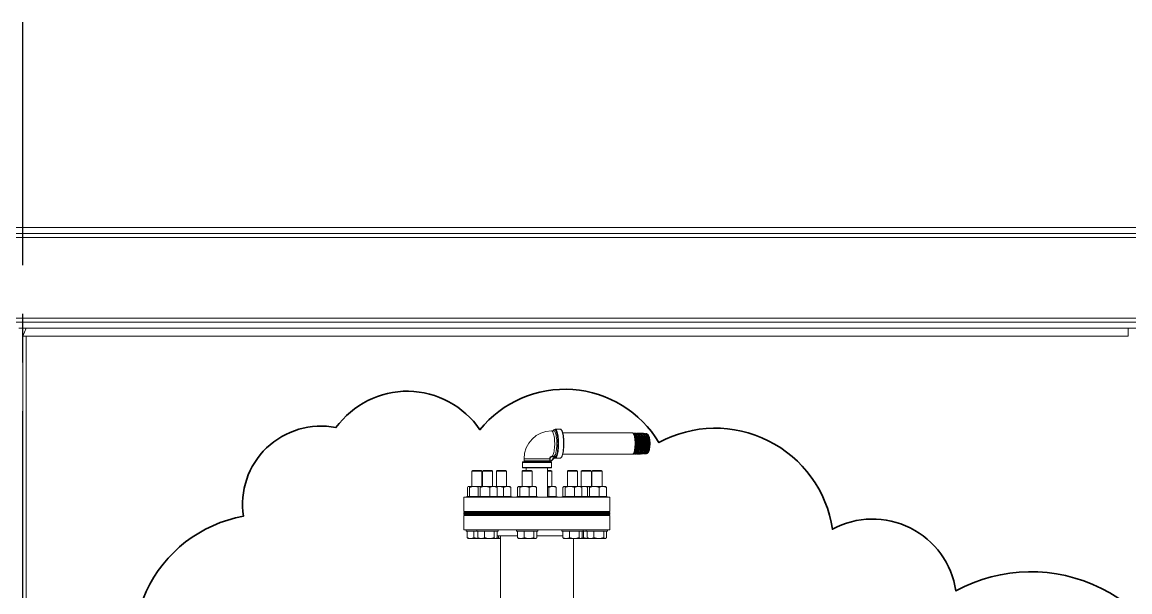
# Model space of a CAD drawing. Header units: inches. Extents: x 0 to 4731, y 0 to 1632.
# Drawn here: x 344.1 to 412.4, y 636.3 to 671.4 of the extents above; entities that cross this region are included whole.
import ezdxf

# ---------------------------------------------------------------- set-up
doc = ezdxf.new("R2010")
doc.units = ezdxf.units.IN
doc.header["$LTSCALE"] = 48
doc.header["$MEASUREMENT"] = 0
doc.linetypes.add('CENTER', pattern=[2, 1.25, -0.25, 0.25, -0.25])
for name, color, linetype, lineweight in [('Equipment-AM_0', 7, 'Continuous', 50), ('Equipment-AM_6', 140, 'Continuous', 35), ('Equipment-AM_7', 142, 'CENTER', 25)]:
    doc.layers.add(name, color=color, linetype=linetype, lineweight=lineweight)

msp = doc.modelspace()

# ---------------------------------------------------------------- linework, layer by layer
at = {"layer": 'Equipment-AM_0', "lineweight": 18}
for p, q in [((414.751203, 658.730171), (277.604193, 658.730171)), ((414.751203, 658.365171), (277.604193, 658.365171)), ((414.751203, 658.115171), (277.604193, 658.115171)), ((414.751203, 653.145171), (277.604193, 653.145171)), ((414.751203, 652.895171), (277.604193, 652.895171)), ((344.334306, 652.530171), (343.874079, 652.530171)), ((344.135443, 652.030171), (344.334306, 652.530171)), ((344.334306, 652.530171), (410.15924, 652.530171)), ((414.751203, 652.530171), (410.15924, 652.530171)), ((412.285555, 652.030171), (412.285555, 652.530171)), ((344.135443, 652.030171), (344.135443, 509.030171)), ((344.135443, 652.030171), (344.206196, 652.030171)), ((344.33422, 652.030171), (344.206196, 652.030171)), ((344.33422, 509.030171), (344.33422, 652.030171)), ((344.33422, 652.030171), (412.29604, 652.030171)), ((376.865189, 646.190671), (376.733405, 646.190671)), ((377.257789, 646.295671), (376.952433, 646.295671)), ((381.722281, 646.057671), (377.425077, 646.057671)), ((381.729856, 646.057448), (381.723554, 646.05765)), ((381.814142, 646.054741), (381.804973, 646.055035)), ((381.889216, 646.051253), (381.89304, 646.052047)), ((381.898448, 646.052033), (381.889234, 646.052329)), ((381.935611, 646.033811), (381.960349, 646.048167)), ((381.982726, 646.049326), (381.973561, 646.04962)), ((382.021012, 646.031461), (382.02789, 646.038082)), ((382.066968, 646.04662), (382.057783, 646.046915)), ((382.142072, 646.041902), (382.154271, 646.042184)), ((382.151295, 646.043911), (382.142138, 646.044206)), ((382.235606, 646.041203), (382.226394, 646.041499)), ((382.273639, 646.022377), (382.289383, 646.034481)), ((382.31988, 646.038497), (382.310702, 646.038791)), ((382.404133, 646.03579), (382.394993, 646.036084)), ((382.47924, 646.032333), (382.482959, 646.033104)), ((382.488451, 646.033082), (382.479257, 646.033377)), ((382.525171, 646.014469), (382.550725, 646.029259)), ((382.572756, 646.030374), (382.563581, 646.030669)), ((382.652101, 645.953376), (382.650985, 645.955593)), ((382.712191, 645.917339), (382.667891, 645.967846)), ((382.352721, 644.870826), (382.356694, 644.862937)), ((382.437619, 644.87265), (382.440849, 644.866234)), ((382.639044, 644.799608), (382.675367, 644.841019)), ((382.684991, 644.851992), (382.712191, 644.883002)), ((382.691425, 644.86668), (382.698451, 644.880637)), ((382.729938, 645.141862), (382.712491, 645.003778)), ((382.712491, 645.003778), (382.71262, 645.004463)), ((374.937296, 644.245171), (374.937296, 643.930171)), ((376.728296, 644.245171), (374.937296, 644.245171)), ((374.967296, 644.275171), (376.698296, 644.275171)), ((375.042296, 644.471116), (375.042296, 644.335171)), ((375.042296, 644.471116), (376.623296, 644.471116)), ((375.042296, 644.335171), (376.623296, 644.335171)), ((376.623296, 644.335171), (376.623296, 644.471116)), ((376.623296, 644.471116), (376.642661, 644.471116)), ((376.623296, 644.335171), (376.642661, 644.335171)), ((376.642661, 644.471116), (376.642661, 644.335171)), ((376.663656, 644.306432), (376.917542, 644.568336)), ((376.663656, 644.306432), (376.669678, 644.30768)), ((376.703644, 644.31218), (376.905954, 644.52088)), ((376.728296, 643.930171), (376.728296, 644.245171)), ((376.889683, 644.589995), (376.757899, 644.589995)), ((376.764101, 644.619617), (376.895884, 644.619617)), ((376.91628, 644.56207), (376.917542, 644.568336)), ((376.952433, 644.504671), (377.257789, 644.504671)), ((376.952441, 644.57684), (376.955109, 644.559561)), ((377.425077, 644.742671), (381.722281, 644.742671)), ((381.785844, 644.752914), (381.762543, 644.744635)), ((381.762577, 644.743945), (381.771804, 644.744241)), ((381.834067, 644.748711), (381.809232, 644.767197)), ((381.846924, 644.746654), (381.856081, 644.746948)), ((381.931151, 644.749359), (381.940311, 644.749653)), ((382.001028, 644.814431), (381.999007, 644.809713)), ((382.01549, 644.752068), (382.024648, 644.752362)), ((382.080029, 644.760106), (382.062133, 644.777514)), ((382.099769, 644.754775), (382.108962, 644.75507)), ((382.18405, 644.757482), (382.19323, 644.757777)), ((382.276946, 644.761628), (382.268299, 644.762337)), ((382.268354, 644.76019), (382.277467, 644.760483)), ((382.326235, 644.772941), (382.315111, 644.786374)), ((382.352611, 644.762896), (382.361806, 644.763191)), ((382.436938, 644.765605), (382.446112, 644.765899)), ((382.521173, 644.76831), (382.530388, 644.768606)), ((371.873532, 643.745171), (371.819432, 643.691071)), ((371.819432, 643.691071), (371.819432, 642.753671)), ((372.200459, 643.691071), (371.819432, 643.691071)), ((372.188596, 643.745171), (371.873532, 643.745171)), ((372.390332, 643.745171), (372.188596, 643.745171)), ((372.444432, 643.691071), (372.200459, 643.691071)), ((372.444432, 643.691071), (372.390332, 643.745171)), ((372.444432, 642.753671), (372.444432, 643.691071)), ((372.529641, 643.745171), (372.475541, 643.691071)), ((372.475541, 643.691071), (372.475541, 642.753671)), ((372.856568, 643.691071), (372.475541, 643.691071)), ((372.844704, 643.745171), (372.529641, 643.745171)), ((373.046441, 643.745171), (372.844704, 643.745171)), ((373.100541, 643.691071), (372.856568, 643.691071)), ((373.100541, 643.691071), (373.046441, 643.745171)), ((373.100541, 642.753671), (373.100541, 643.691071)), ((373.385339, 643.745171), (373.331239, 643.691071)), ((373.331239, 643.691071), (373.331239, 642.753671)), ((373.712266, 643.691071), (373.331239, 643.691071)), ((373.700403, 643.745171), (373.385339, 643.745171)), ((373.902139, 643.745171), (373.700403, 643.745171)), ((373.956239, 643.691071), (373.712266, 643.691071)), ((373.956239, 643.691071), (373.902139, 643.745171)), ((373.956239, 642.753671), (373.956239, 643.691071)), ((374.969326, 643.745171), (374.915226, 643.691071)), ((374.915226, 643.691071), (374.915226, 642.753671)), ((375.296252, 643.691071), (374.915226, 643.691071)), ((374.937296, 643.930171), (374.964714, 643.930171)), ((374.964714, 643.930171), (376.728296, 643.930171)), ((374.993795, 643.900171), (374.967296, 643.900171)), ((375.284389, 643.745171), (374.969326, 643.745171)), ((376.698296, 643.900171), (374.993795, 643.900171)), ((375.175296, 643.900171), (375.175296, 643.745171)), ((375.486126, 643.745171), (375.284389, 643.745171)), ((375.540226, 643.691071), (375.296252, 643.691071)), ((375.540226, 643.691071), (375.486126, 643.745171)), ((375.540226, 642.753671), (375.540226, 643.691071)), ((376.490296, 642.090171), (376.490296, 643.900171)), ((376.506392, 643.691071), (376.490296, 643.691071)), ((376.696266, 643.745171), (376.494529, 643.745171)), ((376.750366, 643.691071), (376.506392, 643.691071)), ((376.750366, 643.691071), (376.696266, 643.745171)), ((376.750366, 642.753671), (376.750366, 643.691071)), ((377.763452, 643.745171), (377.709352, 643.691071)), ((377.709352, 643.691071), (377.709352, 642.753671)), ((378.090379, 643.691071), (377.709352, 643.691071)), ((378.078516, 643.745171), (377.763452, 643.745171)), ((378.280252, 643.745171), (378.078516, 643.745171)), ((378.334352, 643.691071), (378.090379, 643.691071)), ((378.334352, 643.691071), (378.280252, 643.745171)), ((378.334352, 642.753671), (378.334352, 643.691071)), ((378.619151, 643.745171), (378.565051, 643.691071)), ((378.565051, 643.691071), (378.565051, 642.753671)), ((378.946077, 643.691071), (378.565051, 643.691071)), ((378.934214, 643.745171), (378.619151, 643.745171)), ((379.135951, 643.745171), (378.934214, 643.745171)), ((379.190051, 643.691071), (378.946077, 643.691071)), ((379.190051, 643.691071), (379.135951, 643.745171)), ((379.190051, 642.753671), (379.190051, 643.691071)), ((379.275259, 643.745171), (379.221159, 643.691071)), ((379.221159, 643.691071), (379.221159, 642.753671)), ((379.602186, 643.691071), (379.221159, 643.691071)), ((379.590323, 643.745171), (379.275259, 643.745171)), ((379.792059, 643.745171), (379.590323, 643.745171)), ((379.846159, 643.691071), (379.602186, 643.691071)), ((379.846159, 643.691071), (379.792059, 643.745171)), ((379.846159, 642.753671), (379.846159, 643.691071)), ((371.332796, 642.090171), (371.332796, 641.215171)), ((371.332796, 642.090171), (380.332796, 642.090171)), ((371.475932, 642.122671), (371.475932, 642.090171)), ((371.475932, 642.122671), (372.132041, 642.122671)), ((371.54663, 642.138671), (371.54663, 642.694301)), ((371.54663, 642.138671), (371.613857, 642.138671)), ((371.600932, 642.753671), (371.587686, 642.744097)), ((371.600932, 642.753671), (371.613857, 642.753671)), ((371.600932, 642.138671), (371.600932, 642.122671)), ((371.613857, 642.753671), (371.973735, 642.753671)), ((371.613857, 642.138671), (371.681083, 642.138671)), ((371.681083, 642.138671), (371.681083, 642.694301)), ((371.681083, 642.138671), (371.973735, 642.138671)), ((371.973735, 642.753671), (372.257041, 642.753671)), ((371.973735, 642.138671), (372.202738, 642.138671)), ((372.132041, 642.122671), (372.132041, 642.090171)), ((372.132041, 642.122671), (372.931892, 642.122671)), ((372.202738, 642.138671), (372.202738, 642.694301)), ((372.202738, 642.138671), (372.269965, 642.138671)), ((372.257041, 642.753671), (372.243795, 642.744097)), ((372.257041, 642.753671), (372.269965, 642.753671)), ((372.257041, 642.138671), (372.257041, 642.122671)), ((372.269965, 642.753671), (372.629843, 642.753671)), ((372.269965, 642.138671), (372.337192, 642.138671)), ((372.337192, 642.138671), (372.337192, 642.694301)), ((372.337192, 642.138671), (372.629843, 642.138671)), ((372.629843, 642.753671), (373.147919, 642.753671)), ((372.629843, 642.138671), (372.922495, 642.138671)), ((372.922495, 642.138671), (372.922495, 642.694301)), ((372.922495, 642.138671), (373.147919, 642.138671)), ((372.931892, 642.122671), (373.444041, 642.122671)), ((373.147919, 642.753671), (373.319041, 642.753671)), ((373.147919, 642.138671), (373.373344, 642.138671)), ((373.332288, 642.744097), (373.319041, 642.753671)), ((373.319041, 642.753671), (373.485542, 642.753671)), ((373.319041, 642.122671), (373.319041, 642.138671)), ((373.373344, 642.138671), (373.373344, 642.694301)), ((373.373344, 642.138671), (373.485542, 642.138671)), ((373.444041, 642.090171), (373.444041, 642.122671)), ((373.444041, 642.122671), (373.78759, 642.122671)), ((373.485542, 642.753671), (374.003618, 642.753671)), ((373.485542, 642.138671), (373.778193, 642.138671)), ((373.778193, 642.138671), (373.778193, 642.694301)), ((373.778193, 642.138671), (374.003618, 642.138671)), ((373.78759, 642.122671), (374.299739, 642.122671)), ((374.003618, 642.753671), (374.174739, 642.753671)), ((374.003618, 642.138671), (374.229042, 642.138671)), ((374.187986, 642.744097), (374.174739, 642.753671)), ((374.174739, 642.122671), (374.174739, 642.138671)), ((374.229042, 642.138671), (374.229042, 642.694301)), ((374.299739, 642.090171), (374.299739, 642.122671)), ((374.571726, 642.122671), (374.571726, 642.090171)), ((374.571726, 642.122671), (375.371577, 642.122671)), ((374.642423, 642.138671), (374.642423, 642.694301)), ((374.642423, 642.138671), (374.70965, 642.138671)), ((374.696726, 642.753671), (374.683479, 642.744097)), ((374.696726, 642.753671), (374.70965, 642.753671)), ((374.696726, 642.138671), (374.696726, 642.122671)), ((374.70965, 642.753671), (375.069528, 642.753671)), ((374.70965, 642.138671), (374.776877, 642.138671)), ((374.776877, 642.138671), (374.776877, 642.694301)), ((374.776877, 642.138671), (375.069528, 642.138671)), ((375.069528, 642.753671), (375.587604, 642.753671)), ((375.069528, 642.138671), (375.36218, 642.138671)), ((375.36218, 642.138671), (375.36218, 642.694301)), ((375.36218, 642.138671), (375.587604, 642.138671)), ((375.371577, 642.122671), (375.883726, 642.122671)), ((375.587604, 642.753671), (375.758726, 642.753671)), ((375.587604, 642.138671), (375.813029, 642.138671)), ((375.771972, 642.744097), (375.758726, 642.753671)), ((375.758726, 642.122671), (375.758726, 642.138671)), ((375.813029, 642.138671), (375.813029, 642.694301)), ((375.883726, 642.090171), (375.883726, 642.122671)), ((376.490296, 642.753671), (376.797744, 642.753671)), ((376.572319, 642.694301), (376.490296, 642.71902)), ((376.490296, 642.138671), (376.572319, 642.138671)), ((376.490296, 642.122671), (377.093866, 642.122671)), ((376.572319, 642.138671), (376.572319, 642.694301)), ((376.572319, 642.138671), (376.797744, 642.138671)), ((376.797744, 642.753671), (376.968866, 642.753671)), ((376.797744, 642.138671), (377.023169, 642.138671)), ((376.982112, 642.744097), (376.968866, 642.753671)), ((376.968866, 642.122671), (376.968866, 642.138671)), ((377.023169, 642.138671), (377.023169, 642.694301)), ((377.093866, 642.090171), (377.093866, 642.122671)), ((377.365852, 642.122671), (377.365852, 642.090171)), ((377.365852, 642.122671), (378.165703, 642.122671)), ((377.43655, 642.138671), (377.43655, 642.694301)), ((377.43655, 642.138671), (377.503777, 642.138671)), ((377.490852, 642.753671), (377.477606, 642.744097)), ((377.490852, 642.753671), (377.503777, 642.753671)), ((377.490852, 642.138671), (377.490852, 642.122671)), ((377.503777, 642.753671), (377.863655, 642.753671)), ((377.503777, 642.138671), (377.571003, 642.138671)), ((377.571003, 642.138671), (377.571003, 642.694301)), ((377.571003, 642.138671), (377.863655, 642.138671)), ((377.863655, 642.753671), (378.381731, 642.753671)), ((377.863655, 642.138671), (378.156306, 642.138671)), ((378.156306, 642.138671), (378.156306, 642.694301)), ((378.156306, 642.138671), (378.381731, 642.138671)), ((378.165703, 642.122671), (378.677852, 642.122671)), ((378.381731, 642.753671), (378.552852, 642.753671)), ((378.381731, 642.138671), (378.607155, 642.138671)), ((378.566099, 642.744097), (378.552852, 642.753671)), ((378.552852, 642.753671), (378.719353, 642.753671)), ((378.552852, 642.122671), (378.552852, 642.138671)), ((378.607155, 642.138671), (378.607155, 642.694301)), ((378.607155, 642.138671), (378.719353, 642.138671)), ((378.677852, 642.090171), (378.677852, 642.122671)), ((378.677852, 642.122671), (378.877659, 642.122671)), ((378.719353, 642.753671), (379.002659, 642.753671)), ((378.719353, 642.138671), (378.948357, 642.138671)), ((378.877659, 642.122671), (378.877659, 642.090171)), ((378.877659, 642.122671), (379.67751, 642.122671)), ((378.948357, 642.138671), (378.948357, 642.694301)), ((378.948357, 642.138671), (379.015583, 642.138671)), ((379.002659, 642.753671), (378.989413, 642.744097)), ((379.002659, 642.753671), (379.015583, 642.753671)), ((379.002659, 642.138671), (379.002659, 642.122671)), ((379.015583, 642.753671), (379.375462, 642.753671)), ((379.015583, 642.138671), (379.08281, 642.138671)), ((379.08281, 642.138671), (379.08281, 642.694301)), ((379.08281, 642.138671), (379.375462, 642.138671)), ((379.375462, 642.753671), (379.893538, 642.753671)), ((379.375462, 642.138671), (379.668113, 642.138671)), ((379.668113, 642.138671), (379.668113, 642.694301)), ((379.668113, 642.138671), (379.893538, 642.138671)), ((379.67751, 642.122671), (380.189659, 642.122671)), ((379.893538, 642.753671), (380.064659, 642.753671)), ((379.893538, 642.138671), (380.118962, 642.138671)), ((380.077906, 642.744097), (380.064659, 642.753671)), ((380.064659, 642.122671), (380.064659, 642.138671)), ((380.118962, 642.138671), (380.118962, 642.694301)), ((380.189659, 642.090171), (380.189659, 642.122671)), ((380.332796, 641.215171), (380.332796, 642.090171)), ((371.332796, 641.215171), (380.332796, 641.215171)), ((371.332796, 641.152671), (371.332796, 641.090171)), ((378.459664, 641.152671), (371.332796, 641.152671)), ((371.332796, 641.090171), (371.332796, 641.027671)), ((380.332796, 641.090171), (371.332796, 641.090171)), ((378.459664, 641.090171), (371.332796, 641.090171)), ((380.332796, 641.027671), (371.332796, 641.027671)), ((371.332796, 640.965171), (371.332796, 640.090171)), ((380.332796, 640.965171), (371.332796, 640.965171)), ((371.819432, 641.215171), (371.819432, 641.152671)), ((371.819432, 641.027671), (371.819432, 640.965171)), ((372.444432, 641.152671), (372.444432, 641.215171)), ((372.444432, 640.965171), (372.444432, 641.027671)), ((372.475541, 641.215171), (372.475541, 641.152671)), ((372.475541, 641.027671), (372.475541, 640.965171)), ((373.100541, 641.152671), (373.100541, 641.215171)), ((373.100541, 640.965171), (373.100541, 641.027671)), ((374.915226, 641.215171), (374.915226, 641.152671)), ((374.915226, 641.027671), (374.915226, 640.965171)), ((375.540226, 641.152671), (375.540226, 641.215171)), ((375.540226, 640.965171), (375.540226, 641.027671)), ((377.709352, 641.215171), (377.709352, 641.152671)), ((377.709352, 641.027671), (377.709352, 640.965171)), ((378.334352, 641.152671), (378.334352, 641.215171)), ((378.334352, 640.965171), (378.334352, 641.027671)), ((380.332796, 641.152671), (378.459664, 641.152671)), ((380.332796, 641.090171), (378.459664, 641.090171)), ((378.926546, 641.152671), (378.926546, 641.215171)), ((378.926546, 640.965171), (378.926546, 641.027671)), ((379.190051, 641.152671), (379.190051, 641.215171)), ((379.190051, 640.965171), (379.190051, 641.027671)), ((379.221159, 641.215171), (379.221159, 641.152671)), ((379.221159, 641.027671), (379.221159, 640.965171)), ((379.846159, 641.152671), (379.846159, 641.215171)), ((379.846159, 640.965171), (379.846159, 641.027671)), ((380.332796, 641.090171), (380.332796, 641.152671)), ((380.332796, 641.027671), (380.332796, 641.090171)), ((380.332796, 640.090171), (380.332796, 640.965171)), ((380.332796, 640.090171), (371.332796, 640.090171)), ((371.475932, 640.090171), (371.475932, 639.995171)), ((372.132041, 640.090171), (372.132041, 639.995171)), ((373.444041, 639.995171), (373.444041, 640.090171)), ((374.571726, 640.090171), (374.571726, 639.995171)), ((375.883726, 639.995171), (375.883726, 640.090171)), ((377.365852, 640.090171), (377.365852, 639.995171)), ((378.677852, 639.995171), (378.677852, 640.090171)), ((378.877659, 640.090171), (378.877659, 639.995171)), ((380.189659, 639.995171), (380.189659, 640.090171)), ((372.132041, 639.995171), (371.475932, 639.995171)), ((371.53371, 639.995171), (371.53371, 639.598598)), ((371.53371, 639.598598), (371.57568, 639.566324)), ((371.575432, 639.565893), (371.600932, 639.551171)), ((371.600932, 639.551171), (371.741486, 639.551171)), ((372.248373, 639.551171), (371.741486, 639.551171)), ((371.949261, 639.995171), (371.949261, 639.598598)), ((372.931892, 639.995171), (372.132041, 639.995171)), ((372.189819, 639.995171), (372.189819, 639.598598)), ((372.189819, 639.598598), (372.231789, 639.566324)), ((372.231541, 639.565893), (372.257041, 639.551171)), ((372.256125, 639.5517), (372.248373, 639.551171)), ((372.248373, 639.551171), (372.257041, 639.551171)), ((372.257041, 639.551171), (372.397594, 639.551171)), ((372.904481, 639.551171), (372.397594, 639.551171)), ((372.60537, 639.995171), (372.60537, 639.598598)), ((372.904481, 639.551171), (373.294928, 639.551171)), ((373.444041, 639.995171), (372.931892, 639.995171)), ((373.203593, 639.995171), (373.203593, 639.598598)), ((373.294928, 639.551171), (373.319041, 639.551171)), ((373.319041, 639.551171), (373.344542, 639.565893)), ((373.582796, 639.551171), (373.319041, 639.551171)), ((373.386264, 639.995171), (373.386264, 639.598598)), ((374.629503, 639.715171), (373.386264, 639.715171)), ((373.461068, 639.715171), (373.461068, 639.598598)), ((373.582796, 639.715171), (373.582796, 635.280171)), ((375.371577, 639.995171), (374.571726, 639.995171)), ((374.629503, 639.995171), (374.629503, 639.598598)), ((374.629503, 639.598598), (374.671474, 639.566324)), ((374.671226, 639.565893), (374.696726, 639.551171)), ((374.696726, 639.551171), (374.837279, 639.551171)), ((375.344166, 639.551171), (374.837279, 639.551171)), ((375.045055, 639.995171), (375.045055, 639.598598)), ((375.344166, 639.551171), (375.734613, 639.551171)), ((375.883726, 639.995171), (375.371577, 639.995171)), ((375.643277, 639.995171), (375.643277, 639.598598)), ((375.734613, 639.551171), (375.758726, 639.551171)), ((375.758726, 639.551171), (375.784226, 639.565893)), ((375.825949, 639.995171), (375.825949, 639.598598)), ((377.42363, 639.715171), (375.825949, 639.715171)), ((378.165703, 639.995171), (377.365852, 639.995171)), ((377.42363, 639.995171), (377.42363, 639.598598)), ((377.42363, 639.598598), (377.4656, 639.566324)), ((377.465352, 639.565893), (377.490852, 639.551171)), ((377.490852, 639.551171), (377.631406, 639.551171)), ((378.138293, 639.551171), (377.631406, 639.551171)), ((377.839181, 639.995171), (377.839181, 639.598598)), ((378.082796, 635.280171), (378.082796, 639.551171)), ((378.138293, 639.551171), (378.52874, 639.551171)), ((378.677852, 639.995171), (378.165703, 639.995171)), ((378.437404, 639.995171), (378.437404, 639.598598)), ((378.52874, 639.551171), (378.552852, 639.551171)), ((378.552852, 639.551171), (378.578353, 639.565893)), ((378.993991, 639.551171), (378.552852, 639.551171)), ((378.620075, 639.995171), (378.620075, 639.598598)), ((378.877659, 639.995171), (378.677852, 639.995171)), ((378.69488, 639.995171), (378.69488, 639.598598)), ((379.67751, 639.995171), (378.877659, 639.995171)), ((378.935437, 639.995171), (378.935437, 639.598598)), ((378.935437, 639.598598), (378.977407, 639.566324)), ((378.977159, 639.565893), (379.002659, 639.551171)), ((379.001743, 639.5517), (378.993991, 639.551171)), ((378.993991, 639.551171), (379.002659, 639.551171)), ((379.002659, 639.551171), (379.143213, 639.551171)), ((379.6501, 639.551171), (379.143213, 639.551171)), ((379.350988, 639.995171), (379.350988, 639.598598)), ((379.6501, 639.551171), (380.040546, 639.551171)), ((380.189659, 639.995171), (379.67751, 639.995171)), ((379.949211, 639.995171), (379.949211, 639.598598)), ((380.040546, 639.551171), (380.064659, 639.551171)), ((380.064659, 639.551171), (380.09016, 639.565893)), ((380.131882, 639.995171), (380.131882, 639.598598))]:
    msp.add_line(p, q, dxfattribs=at)
at = {"layer": 'Equipment-AM_0', "lineweight": 18, "flags": 128}
for points in [[(376.733373, 646.190671), (376.746262, 646.188935), (376.771751, 646.175093), (376.796567, 646.147652), (376.820274, 646.107094), (376.842457, 646.054131), (376.862726, 645.989691), (376.880725, 645.914906), (376.89614, 645.831088), (376.908698, 645.739708), (376.918181, 645.64237), (376.924421, 645.540781), (376.927309, 645.436725), (376.926794, 645.332028), (376.922885, 645.228526), (376.915651, 645.128036), (376.905219, 645.032322), (376.891772, 644.943063), (376.875546, 644.861826), (376.856826, 644.790036), (376.835939, 644.728953), (376.813254, 644.679649), (376.789167, 644.642989), (376.764101, 644.619617)], [(376.996523, 646.212757), (376.989913, 646.222128), (376.963725, 646.24991), (376.936882, 646.263915), (376.909821, 646.263915), (376.882978, 646.24991), (376.85679, 646.222128), (376.836813, 646.190671)], [(376.8463, 646.190671), (376.86968, 646.222106), (376.896288, 646.243499), (376.923351, 646.250671), (376.950415, 646.243499), (376.977023, 646.222106), (377.002725, 646.186851), (377.027089, 646.138329), (377.049703, 646.077359), (377.070186, 646.004968), (377.088193, 645.922378), (377.103421, 645.830982), (377.115611, 645.73232), (377.124559, 645.628057), (377.130114, 645.51995), (377.132182, 645.409824), (377.130729, 645.299535), (377.125778, 645.190943), (377.117413, 645.085879), (377.105776, 644.986116), (377.091062, 644.893335), (377.073519, 644.809102), (377.053445, 644.734837), (377.031176, 644.671792), (377.007089, 644.621031), (376.98159, 644.583409), (376.955109, 644.559561), (376.955109, 644.559561)], [(376.86623, 646.190496), (376.866776, 646.190825), (376.865106, 646.190847)], [(376.895884, 644.619617), (376.92095, 644.642989), (376.945037, 644.679649), (376.967723, 644.728953), (376.988609, 644.790036), (377.00733, 644.861826), (377.023556, 644.943063), (377.037003, 645.032322), (377.047435, 645.128036), (377.054668, 645.228526), (377.058577, 645.332028), (377.059092, 645.436725), (377.056204, 645.540781), (377.049964, 645.64237), (377.040482, 645.739708), (377.027923, 645.831088), (377.012509, 645.914906), (376.994509, 645.989691), (376.97424, 646.054131), (376.952057, 646.107094), (376.92835, 646.147652), (376.903534, 646.175093), (376.878046, 646.188935), (376.866171, 646.190661)], [(376.952433, 646.295671), (376.979993, 646.288609), (377.007118, 646.267537), (377.033381, 646.232786), (377.058368, 646.184903), (377.081684, 646.124645), (377.102961, 646.052962), (377.121864, 645.970984), (377.138096, 645.880004), (377.151399, 645.781456), (377.161565, 645.676895), (377.168432, 645.567971), (377.171893, 645.4564), (377.171893, 645.343942), (377.168432, 645.232371), (377.161565, 645.123446), (377.151399, 645.018885), (377.138096, 644.920338), (377.121864, 644.829357), (377.102961, 644.747379), (377.081684, 644.675696), (377.058368, 644.615438), (377.033381, 644.567556), (377.007118, 644.532804), (376.979993, 644.511732), (376.952433, 644.504671), (376.952119, 644.504672)], [(377.014218, 644.617766), (377.030697, 644.653185), (377.053135, 644.714793), (377.07347, 644.787512), (377.09137, 644.870166), (377.106546, 644.961413), (377.118752, 645.059774), (377.12779, 645.163654), (377.133513, 645.271369), (377.135828, 645.381172), (377.134698, 645.491283), (377.130142, 645.599917), (377.122232, 645.705313), (377.111099, 645.80576), (377.09692, 645.899632), (377.079928, 645.985405), (377.060397, 646.06169), (377.038644, 646.127249), (377.015022, 646.181019), (376.996523, 646.212757)], [(377.409235, 646.114111), (377.404399, 646.129126), (377.380975, 646.185032), (377.354916, 646.230889), (377.325215, 646.266213), (377.296554, 646.286326), (377.266987, 646.295155), (377.251724, 646.29382)], [(377.257789, 644.504671), (377.285349, 644.511732), (377.312474, 644.532804), (377.338737, 644.567556), (377.363723, 644.615438), (377.387039, 644.675696), (377.408317, 644.747379), (377.42722, 644.829357), (377.443451, 644.920338), (377.456755, 645.018885), (377.46692, 645.123446), (377.473788, 645.232371), (377.477249, 645.343942), (377.477249, 645.4564), (377.473788, 645.567971), (377.46692, 645.676895), (377.456755, 645.781456), (377.443451, 645.880004), (377.42722, 645.970984), (377.408317, 646.052962), (377.387039, 646.124645), (377.363723, 646.184903), (377.338737, 646.232786), (377.312474, 646.267537), (377.285349, 646.288609), (377.257789, 646.295671)], [(377.410373, 646.104534), (377.424636, 646.059202), (377.4442, 645.982047), (377.461179, 645.895338), (377.475297, 645.800498), (377.48632, 645.699084), (377.494069, 645.592763), (377.498416, 645.483279), (377.499288, 645.37243), (377.496673, 645.262037), (377.490613, 645.153912), (377.481208, 645.049831), (377.468611, 644.951502), (377.453031, 644.86054), (377.434722, 644.778439), (377.413985, 644.706547), (377.391161, 644.646044), (377.384094, 644.630543)], [(381.722281, 644.742671), (381.740915, 644.747065), (381.764258, 644.765282), (381.786691, 644.797259), (381.807728, 644.842302), (381.826914, 644.899434), (381.843832, 644.967419), (381.858116, 645.044781), (381.869456, 645.129845), (381.877607, 645.220768), (381.882391, 645.315578), (381.883706, 645.412222), (381.881522, 645.508605), (381.875888, 645.602637), (381.866924, 645.692282), (381.854826, 645.775597), (381.839855, 645.850775), (381.822337, 645.916188), (381.80265, 645.970419), (381.781221, 646.012291), (381.758515, 646.040898)], [(381.771731, 644.746504), (381.783996, 644.746903), (381.808817, 644.76653), (381.831756, 644.803349), (381.853459, 644.858415), (381.871991, 644.927121), (381.887869, 645.011432), (381.899649, 645.104292), (381.907653, 645.208353), (381.911097, 645.314905), (381.910062, 645.426992), (381.904525, 645.535227), (381.894307, 645.642702), (381.880157, 645.740417), (381.861646, 645.831159), (381.840222, 645.90733), (381.815244, 645.9711), (381.792008, 646.012449), (381.766973, 646.041215), (381.741713, 646.05554), (381.729801, 646.055631)], [(381.749694, 646.047217), (381.761661, 646.043926), (381.798857, 646.001434), (381.832893, 645.929204), (381.862243, 645.830853), (381.885593, 645.711205), (381.901944, 645.576213), (381.910643, 645.432556), (381.911395, 645.287335), (381.904325, 645.147744), (381.889933, 645.020665), (381.869071, 644.912419), (381.842931, 644.828318), (381.830895, 644.805914)], [(381.766267, 646.040014), (381.79594, 646.054457), (381.825813, 646.049633), (381.855075, 646.02569), (381.882931, 645.983335)], [(381.837558, 645.927063), (381.824783, 645.952443), (381.811986, 645.977866)], [(381.813883, 645.974098), (381.835516, 645.949565), (381.866873, 645.88356), (381.893946, 645.793689), (381.915538, 645.684361), (381.930734, 645.561017), (381.938938, 645.42976), (381.939881, 645.297078), (381.933678, 645.169542), (381.920786, 645.053442), (381.901982, 644.954551), (381.878357, 644.877722), (381.851226, 644.826748), (381.838659, 644.817021)], [(381.856004, 644.748757), (381.874699, 644.75285), (381.89849, 644.776305), (381.921583, 644.8184), (381.942004, 644.875615), (381.960251, 644.949584), (381.974748, 645.03412), (381.985828, 645.131638), (381.992512, 645.233975), (381.994914, 645.344054), (381.992776, 645.45266), (381.985967, 645.562893), (381.974992, 645.665523), (381.959477, 645.763479), (381.940648, 645.848558), (381.917913, 645.923185), (381.893098, 645.981111), (381.865446, 646.023984), (381.837189, 646.048212), (381.814069, 646.053091)], [(381.837099, 645.924054), (381.856336, 645.88356), (381.88341, 645.793689), (381.905002, 645.684361), (381.920197, 645.561017), (381.928401, 645.42976), (381.929345, 645.297078), (381.923141, 645.169542), (381.910249, 645.053442), (381.891445, 644.954551), (381.867821, 644.877722), (381.856567, 644.856579)], [(381.851669, 646.035797), (381.863295, 646.045868), (381.875725, 646.04845)], [(381.859264, 645.801666), (381.876527, 645.706768), (381.889584, 645.602864)], [(381.882931, 645.983335), (381.908631, 645.923822), (381.931486, 645.848904)], [(381.889584, 645.602864), (381.898121, 645.493017), (381.901954, 645.38046)], [(381.89304, 646.052047), (381.922636, 646.039032), (381.951282, 646.007211), (381.978201, 645.957525), (382.002669, 645.891441)], [(381.895663, 645.971653), (381.910662, 645.942831), (381.940897, 645.849494), (381.96539, 645.733957), (381.98307, 645.601929), (381.993227, 645.459974), (381.995501, 645.315095), (381.989924, 645.174474), (381.976936, 645.045048), (381.957318, 644.933232), (381.932193, 644.844559), (381.915245, 644.809085)], [(381.923149, 645.921415), (381.909619, 645.948324), (381.895996, 645.9754)], [(381.898126, 645.971166), (381.913237, 645.9566), (381.945124, 645.895818), (381.972997, 645.810561), (381.995625, 645.705031), (382.01203, 645.584442), (382.021564, 645.45479), (382.023898, 645.322471), (382.019062, 645.194045), (382.007458, 645.075846), (381.989799, 644.973733), (381.967111, 644.892758), (381.940671, 644.836882), (381.922571, 644.819266)], [(381.940311, 644.749693), (381.940414, 644.749657), (381.964612, 644.759484), (381.988696, 644.788041), (382.010612, 644.832942), (382.030891, 644.895471), (382.047802, 644.970397), (382.061729, 645.059861), (382.071475, 645.156378), (382.077216, 645.262701), (382.078444, 645.369933), (382.075088, 645.481133), (382.067407, 645.586993), (382.055068, 645.690533), (382.039088, 645.783083), (382.018895, 645.867283), (381.996164, 645.936081), (381.970129, 645.991438), (381.942958, 646.028715), (381.913755, 646.048973), (381.898373, 646.049794)], [(381.922705, 645.918468), (381.934587, 645.895818), (381.96246, 645.810561), (381.985088, 645.705031), (382.001493, 645.584442), (382.011027, 645.45479), (382.013361, 645.322471), (382.008525, 645.194045), (381.996921, 645.075846), (381.979262, 644.973733), (381.956574, 644.892758), (381.942331, 644.862658)], [(381.931486, 645.848904), (381.950891, 645.760792), (381.966344, 645.662083)], [(381.966344, 645.662083), (381.977459, 645.555685), (381.983976, 645.444733)], [(381.97348, 646.047259), (381.990015, 646.046117), (382.019189, 646.025049), (382.04708, 645.985589), (382.072936, 645.928903)], [(381.979859, 645.969981), (381.988319, 645.955363), (382.019382, 645.867162), (382.044965, 645.755908), (382.063942, 645.62707), (382.07553, 645.487055), (382.079312, 645.342782), (382.075236, 645.201393), (382.063666, 645.069879), (382.045324, 644.954728), (382.021258, 644.861671), (382.001028, 644.814431)], [(382.005728, 645.921856), (381.992957, 645.947224), (381.980164, 645.972637)], [(381.981442, 645.9701), (381.990915, 645.962542), (382.023277, 645.907065), (382.051896, 645.826531), (382.075512, 645.724952), (382.093096, 645.607323), (382.103934, 645.479492), (382.107645, 645.347778), (382.104182, 645.218701), (382.093878, 645.098642), (382.077392, 644.993525), (382.055681, 644.90858), (382.029979, 644.847961), (382.006908, 644.82235)], [(382.081206, 644.806819), (382.100059, 644.849911), (382.119031, 644.914109), (382.135547, 644.994158), (382.148108, 645.083356), (382.15706, 645.184254), (382.161539, 645.288404), (382.161657, 645.398783), (382.157292, 645.506148), (382.1483, 645.613565), (382.135327, 645.712039), (382.117979, 645.804379), (382.097603, 645.882854), (382.073592, 645.949698), (382.047856, 645.999315), (382.019631, 646.033115), (381.991181, 646.048265), (381.982681, 646.047381)], [(382.002669, 645.891441), (382.024035, 645.810908), (382.041737, 645.718301)], [(382.005469, 645.91953), (382.01274, 645.907065), (382.041359, 645.826531), (382.064976, 645.724952), (382.082559, 645.607323), (382.093397, 645.479492), (382.097108, 645.347778), (382.093645, 645.218701), (382.083341, 645.098642), (382.066855, 644.993525), (382.045144, 644.90858), (382.02463, 644.860197)], [(382.02789, 646.038082), (382.057362, 646.046927), (382.086802, 646.036728)], [(382.041737, 645.718301), (382.055324, 645.616349), (382.064464, 645.508055)], [(382.061467, 645.973075), (382.064295, 645.971729), (382.101342, 645.917284), (382.13401, 645.830501), (382.160471, 645.716852), (382.179288, 645.583449), (382.189488, 645.438624), (382.190646, 645.291452), (382.182914, 645.151133), (382.166984, 645.026427), (382.144061, 644.925152), (382.115795, 644.853625), (382.09022, 644.823429)], [(382.064464, 645.508055), (382.068956, 645.39661), (382.068739, 645.285295)], [(382.065041, 645.968015), (382.065875, 645.96678), (382.10135, 645.871698), (382.130024, 645.747175), (382.150323, 645.601002), (382.16118, 645.442308), (382.16213, 645.281036), (382.153337, 645.127269), (382.13556, 644.990607), (382.110119, 644.879618), (382.083551, 644.81307)], [(382.090502, 645.917897), (382.077802, 645.943123), (382.065084, 645.968388)], [(382.108887, 644.757427), (382.121117, 644.757762), (382.144806, 644.776404), (382.167998, 644.813543), (382.188715, 644.866074), (382.207457, 644.935501), (382.222613, 645.016014), (382.23453, 645.109914), (382.242164, 645.209342), (382.24565, 645.317137), (382.244645, 645.424276), (382.239044, 645.533817), (382.229259, 645.636589), (382.21494, 645.735524), (382.197222, 645.822337), (382.175536, 645.899504), (382.151629, 645.960562), (382.12476, 646.007249), (382.097105, 646.035655), (382.067822, 646.046584), (382.066964, 646.04636)], [(382.072936, 645.928903), (382.096062, 645.856663), (382.115848, 645.770999)], [(382.086802, 646.036728), (382.115411, 646.00779), (382.142416, 645.96097)], [(382.090544, 645.917668), (382.090806, 645.917284), (382.123473, 645.830501), (382.149935, 645.716852), (382.168751, 645.583449), (382.178951, 645.438624), (382.18011, 645.291452), (382.172377, 645.151133), (382.156448, 645.026427), (382.133524, 644.925152), (382.109124, 644.863408)], [(382.095811, 646.02194), (382.124829, 646.041505), (382.128296, 646.041585)], [(382.115848, 645.770999), (382.131778, 645.674438), (382.143453, 645.569823)], [(382.142416, 645.96097), (382.167089, 645.897649), (382.188772, 645.819697)], [(382.143453, 645.569823), (382.150597, 645.460238), (382.15307, 645.348909)], [(382.14531, 645.971542), (382.146194, 645.97117), (382.183277, 645.918968), (382.216119, 645.834334), (382.242874, 645.722568), (382.262087, 645.590695), (382.272773, 645.446957), (382.274468, 645.300341), (382.267282, 645.160029), (382.251884, 645.034781), (382.229447, 644.932416), (382.201583, 644.859359), (382.173226, 644.823872)], [(382.148367, 645.966944), (382.183311, 645.87609), (382.212317, 645.753581), (382.233058, 645.609026), (382.244451, 645.45146), (382.245988, 645.290733), (382.237788, 645.136913), (382.220586, 644.9996), (382.195667, 644.887372), (382.167393, 644.814007)], [(382.17396, 645.916551), (382.161197, 645.941903), (382.148412, 645.967302)], [(382.154271, 646.042184), (382.18334, 646.02396), (382.211246, 645.987376)], [(382.193159, 644.759457), (382.211014, 644.763278), (382.235043, 644.786885), (382.257102, 644.827006), (382.277732, 644.884788), (382.295167, 644.955398), (382.30981, 645.040853), (382.320402, 645.134003), (382.327145, 645.237508), (382.329445, 645.342704), (382.327265, 645.452595), (382.32076, 645.55798), (382.309637, 645.661867), (382.294806, 645.755558), (382.275732, 645.841724), (382.253993, 645.913149), (382.228855, 645.971869), (382.202406, 646.012964), (382.173775, 646.037604), (382.155202, 646.0416)], [(382.173767, 645.916321), (382.205582, 645.834334), (382.232337, 645.722568), (382.251551, 645.590695), (382.262237, 645.446957), (382.263931, 645.300341), (382.256745, 645.160029), (382.241347, 645.034781), (382.218911, 644.932416), (382.192976, 644.864418)], [(382.188135, 646.025246), (382.192587, 646.029962), (382.221748, 646.041415)], [(382.188772, 645.819697), (382.206895, 645.729412), (382.220994, 645.629453)], [(382.211246, 645.987376), (382.237237, 645.933512), (382.260616, 645.863958)], [(382.220994, 645.629453), (382.230722, 645.522767), (382.235862, 645.412496)], [(382.226336, 646.040252), (382.251015, 646.033993), (382.279569, 646.007912)], [(382.232328, 645.963357), (382.26526, 645.880314), (382.294596, 645.759854), (382.315772, 645.616935), (382.327686, 645.46052), (382.329807, 645.300379), (382.322206, 645.146533), (382.305576, 645.008609), (382.281177, 644.895206), (382.251949, 644.816654)], [(382.257979, 645.914074), (382.245248, 645.939361), (382.232498, 645.96469)], [(382.233398, 645.963358), (382.265213, 645.920501), (382.298218, 645.83801), (382.325264, 645.728159), (382.344868, 645.59783), (382.356026, 645.4552), (382.358255, 645.309177), (382.351618, 645.168899), (382.336749, 645.043143), (382.314797, 644.939749), (382.287343, 644.865176), (382.256313, 644.824109), (382.256115, 644.824079)], [(382.277459, 644.760635), (382.301508, 644.770289), (382.32449, 644.797464), (382.346644, 644.842777), (382.366, 644.902438), (382.383098, 644.978154), (382.396391, 645.063588), (382.406245, 645.161182), (382.41172, 645.262766), (382.412958, 645.371243), (382.409742, 645.47753), (382.401962, 645.584661), (382.39016, 645.683667), (382.373979, 645.777372), (382.354666, 645.857929), (382.331646, 645.927634), (382.306743, 645.98065), (382.27922, 646.018485), (382.251281, 646.037968), (382.235527, 646.038877)], [(382.257681, 645.912993), (382.287681, 645.83801), (382.314727, 645.728159), (382.334331, 645.59783), (382.34549, 645.4552), (382.347718, 645.309177), (382.341081, 645.168899), (382.326212, 645.043143), (382.30426, 644.939749), (382.277446, 644.866914)], [(382.260616, 645.863958), (382.280762, 645.780765), (382.297152, 645.686386)], [(382.279569, 646.007912), (382.30664, 645.963945), (382.331497, 645.903389)], [(382.289383, 646.034481), (382.318585, 646.037843), (382.34753, 646.02243)], [(382.297152, 645.686386), (382.309371, 645.583603), (382.317129, 645.475443)], [(382.316308, 645.959928), (382.3472, 645.884376), (382.376853, 645.765978), (382.398465, 645.624732), (382.410894, 645.469489), (382.413586, 645.309971), (382.406584, 645.156139), (382.390531, 645.017627), (382.366651, 644.903092), (382.336653, 644.819663), (382.335816, 644.818504)], [(382.342116, 645.911389), (382.32936, 645.936726), (382.316582, 645.962111)], [(382.317819, 645.959652), (382.347156, 645.921902), (382.38031, 645.841534), (382.407636, 645.733606), (382.42763, 645.604856), (382.439254, 645.463353), (382.442003, 645.317958), (382.435917, 645.177749), (382.421582, 645.051509), (382.400113, 644.947126), (382.37307, 644.871096), (382.34235, 644.828174), (382.340775, 644.827827)], [(382.36177, 644.764898), (382.367673, 644.763926), (382.391206, 644.777828), (382.41444, 644.810049), (382.435396, 644.857897), (382.454577, 644.92274), (382.47034, 644.999155), (382.483045, 645.089322), (382.491584, 645.185699), (382.496117, 645.291034), (382.496215, 645.396513), (382.491801, 645.505145), (382.483192, 645.607837), (382.470067, 645.707516), (382.453467, 645.795838), (382.432847, 645.87532), (382.409872, 645.939306), (382.383821, 645.989619), (382.356807, 646.022042), (382.328002, 646.037498), (382.319837, 646.036686)], [(382.331497, 645.903389), (382.353478, 645.828032), (382.372004, 645.740095)], [(382.341721, 645.909534), (382.369773, 645.841534), (382.397099, 645.733606), (382.417093, 645.604856), (382.428718, 645.463353), (382.431467, 645.317958), (382.425381, 645.177749), (382.411045, 645.051509), (382.389577, 644.947126), (382.362533, 644.871096), (382.361479, 644.869622)], [(382.34753, 646.02243), (382.375433, 645.9887), (382.40154, 645.937651)], [(382.357321, 646.0215), (382.386202, 646.035523), (382.415277, 646.030837)], [(382.372004, 645.740095), (382.386598, 645.642171), (382.396899, 645.537145)], [(382.396899, 645.537145), (382.402673, 645.42811), (382.403819, 645.318278)], [(382.399769, 645.957918), (382.429136, 645.888296), (382.459092, 645.771952), (382.48113, 645.632403), (382.494074, 645.478369), (382.497331, 645.319501), (382.490919, 645.165733), (382.475448, 645.026667), (382.452092, 644.91102), (382.422533, 644.826005), (382.419643, 644.821794)], [(382.425637, 645.909929), (382.412883, 645.935263), (382.400109, 645.96064)], [(382.40154, 645.937651), (382.42515, 645.870789), (382.445639, 645.790088)], [(382.402633, 645.955625), (382.429102, 645.923168), (382.4624, 645.844924), (382.489992, 645.738911), (382.510367, 645.611761), (382.522458, 645.471417), (382.525722, 645.326674), (382.520177, 645.186582), (382.506379, 645.059888), (382.485399, 644.954535), (382.458767, 644.877092), (382.428363, 644.832368), (382.425409, 644.831521)], [(382.446043, 644.768086), (382.45754, 644.768339), (382.481459, 644.787065), (382.503607, 644.822433), (382.52453, 644.875458), (382.542434, 644.941703), (382.557741, 645.023062), (382.569131, 645.112728), (382.576833, 645.21326), (382.58017, 645.316245), (382.579137, 645.424622), (382.57379, 645.52932), (382.563873, 645.633324), (382.550191, 645.727929), (382.532245, 645.81583), (382.511516, 645.889668), (382.487301, 645.951546), (382.46161, 645.996281), (382.433594, 646.025146), (382.405584, 646.03572), (382.404127, 646.035346)], [(382.415277, 646.030837), (382.443759, 646.007584), (382.470875, 645.966454)], [(382.425194, 645.907592), (382.451863, 645.844924), (382.479455, 645.738911), (382.499831, 645.611761), (382.511921, 645.471417), (382.515185, 645.326674), (382.50964, 645.186582), (382.495842, 645.059888), (382.474862, 644.954535), (382.44823, 644.877092), (382.445272, 644.87274)], [(382.441876, 646.016612), (382.45403, 646.027109), (382.465747, 646.029537)], [(382.445639, 645.790088), (382.46247, 645.697925), (382.475217, 645.597018)], [(382.470875, 645.966454), (382.495898, 645.908661), (382.518157, 645.835911)], [(382.475217, 645.597018), (382.483573, 645.490338), (382.487362, 645.381029)], [(382.482959, 646.033104), (382.511763, 646.020465), (382.539642, 645.989566)], [(382.484077, 645.954047), (382.511067, 645.892075), (382.541319, 645.77779), (382.563767, 645.639946), (382.577222, 645.487154), (382.581046, 645.328969), (382.575218, 645.175298), (382.560322, 645.035735), (382.537499, 644.919001), (382.508384, 644.832417), (382.504148, 644.825937)], [(382.509989, 645.906781), (382.497253, 645.932079), (382.484497, 645.95742)], [(382.487142, 645.952166), (382.511051, 645.924273), (382.544487, 645.84818), (382.572338, 645.744088), (382.59308, 645.618542), (382.605632, 645.479388), (382.609413, 645.335327), (382.604403, 645.195381), (382.591136, 645.068289), (382.57065, 644.961989), (382.544436, 644.883149), (382.51435, 644.836669), (382.510009, 644.835136)], [(382.530312, 644.770417), (382.548011, 644.774112), (382.570934, 644.796544), (382.593228, 644.837004), (382.612914, 644.892108), (382.630539, 644.963433), (382.644513, 645.045009), (382.655221, 645.13917), (382.661652, 645.238032), (382.663976, 645.34442), (382.661883, 645.449428), (382.655298, 645.556052), (382.644661, 645.655366), (382.629648, 645.750202), (382.611409, 645.832621), (382.589401, 645.90497), (382.565359, 645.961191), (382.538576, 646.002883), (382.511189, 646.026555), (382.488383, 646.03156)], [(382.509488, 645.903852), (382.53395, 645.84818), (382.561801, 645.744088), (382.582544, 645.618542), (382.595095, 645.479388), (382.598876, 645.335327), (382.593866, 645.195381), (382.580599, 645.068289), (382.560114, 644.961989), (382.533899, 644.883149), (382.529793, 644.876806)], [(382.518157, 645.835911), (382.537067, 645.75035), (382.552138, 645.654498)], [(382.539642, 645.989566), (382.565846, 645.941323), (382.589669, 645.877158)], [(382.552138, 645.654498), (382.562997, 645.551181), (382.569393, 645.443442)], [(382.563502, 646.028377), (382.579592, 646.027267), (382.607982, 646.006812)], [(382.567454, 645.952451), (382.59299, 645.895687), (382.623534, 645.783497), (382.646385, 645.647368), (382.660335, 645.49584), (382.664725, 645.338376), (382.659484, 645.184831), (382.645159, 645.044812), (382.622865, 644.927051), (382.594203, 644.83891), (382.587371, 644.827949)], [(382.593468, 645.905393), (382.580699, 645.930758), (382.567907, 645.956167)], [(382.571469, 645.949091), (382.593005, 645.925227), (382.626568, 645.851281), (382.654674, 645.749139), (382.675776, 645.625208), (382.688775, 645.487262), (382.69307, 645.343917), (382.688598, 645.204145), (382.675858, 645.076691), (382.655864, 644.969501), (382.630075, 644.889278), (382.600314, 644.841055), (382.594566, 644.838649)], [(382.746973, 645.403014), (382.746394, 645.424853), (382.742193, 645.511915), (382.724863, 645.679514), (382.709383, 645.769123), (382.689844, 645.850698), (382.667822, 645.917406), (382.642621, 645.971149), (382.616285, 646.007425), (382.588003, 646.027266), (382.572682, 646.02822)], [(382.589669, 645.877158), (382.61048, 645.798966), (382.627735, 645.70905)], [(382.592944, 645.902146), (382.616031, 645.851281), (382.644137, 645.749139), (382.665239, 645.625208), (382.678238, 645.487262), (382.682533, 645.343917), (382.678062, 645.204145), (382.665321, 645.076691), (382.645328, 644.969501), (382.619538, 644.889278), (382.613027, 644.878727)], [(382.607982, 646.006812), (382.635127, 645.968502), (382.660294, 645.913468)], [(382.627735, 645.70905), (382.640993, 645.610062), (382.649933, 645.504917)], [(382.746351, 645.00093), (382.764664, 645.103864), (382.773994, 645.188494), (382.77986, 645.281899), (382.781729, 645.376286), (382.779633, 645.474307), (382.773664, 645.568328), (382.763632, 645.660494), (382.750253, 645.743597), (382.733164, 645.819504), (382.713637, 645.882248), (382.69117, 645.933206), (382.667463, 645.968331), (382.641919, 645.988353), (382.628918, 645.990024)], [(382.649933, 645.504917), (382.654362, 645.396714), (382.654217, 645.288637)], [(382.651643, 645.949192), (382.674906, 645.899135), (382.705732, 645.789053), (382.728413, 645.658953), (382.742823, 645.513661), (382.748317, 645.361742)], [(382.677677, 645.902572), (382.66492, 645.927912), (382.652141, 645.953296)], [(382.655642, 645.946342), (382.674966, 645.926051), (382.708643, 645.854227), (382.736995, 645.754046), (382.758455, 645.63176), (382.771893, 645.495039), (382.776691, 645.352444), (382.773391, 645.223785), (382.763035, 645.104517), (382.746351, 645.00093)], [(382.660294, 645.913468), (382.682813, 645.843335), (382.702087, 645.760171)], [(382.677129, 645.898966), (382.698107, 645.854227), (382.726459, 645.754046), (382.747918, 645.63176), (382.761357, 645.495039), (382.766154, 645.352444), (382.762222, 645.212879), (382.750012, 645.085087), (382.730508, 644.97705), (382.705278, 644.895819), (382.698208, 644.883748)], [(382.702087, 645.760171), (382.717619, 645.666428), (382.72902, 645.564869)], [(382.712191, 645.917339), (382.731342, 645.888838), (382.749883, 645.846773), (382.766526, 645.793142), (382.780841, 645.729333), (382.792457, 645.656999), (382.801073, 645.578013), (382.806467, 645.494421), (382.808498, 645.408389), (382.807115, 645.322143), (382.802351, 645.237918), (382.794332, 645.157895), (382.783265, 645.084148), (382.769436, 645.018585), (382.753204, 644.962905), (382.734989, 644.91855), (382.715262, 644.886668), (382.712191, 644.883002)], [(382.72902, 645.564869), (382.736023, 645.458484), (382.73849, 645.350407)], [(381.833236, 644.82723), (381.810324, 644.780952), (381.785844, 644.752914)], [(381.831305, 644.802413), (381.844083, 644.827798), (381.856883, 644.853224)], [(381.87145, 644.968579), (381.853836, 644.890392), (381.833236, 644.82723)], [(381.895475, 645.160461), (381.88549, 645.059493), (381.87145, 644.968579)], [(381.92925, 644.863585), (381.907671, 644.807692), (381.8841, 644.769255)], [(381.901954, 645.38046), (381.90104, 645.26851), (381.895475, 645.160461)], [(381.915584, 644.805375), (381.929196, 644.832437), (381.942744, 644.859398)], [(381.963697, 645.020706), (381.948134, 644.935293), (381.92925, 644.863585)], [(381.982868, 645.222273), (381.975413, 645.117314), (381.963697, 645.020706)], [(382.024275, 644.90481), (382.004248, 644.839917), (381.981828, 644.791535)], [(381.983976, 645.444733), (381.985774, 645.332494), (381.982868, 645.222273)], [(381.999312, 644.807259), (382.012097, 644.832658), (382.024903, 644.858098)], [(382.05461, 645.076063), (382.041252, 644.984304), (382.024275, 644.90481)], [(382.07889, 644.819491), (382.05577, 644.778819), (382.03132, 644.756449)], [(382.068739, 645.285295), (382.063886, 645.177387), (382.05461, 645.076063)], [(382.118204, 644.950465), (382.09993, 644.877272), (382.07889, 644.819491)], [(382.083844, 644.810763), (382.096612, 644.836126), (382.1094, 644.86153)], [(382.144123, 645.134088), (382.133104, 645.036918), (382.118204, 644.950465)], [(382.175155, 644.852807), (382.153236, 644.80239), (382.129561, 644.769585)], [(382.15307, 645.348909), (382.150867, 645.239115), (382.144123, 645.134088)], [(382.167569, 644.812634), (382.180348, 644.83802), (382.193149, 644.863447)], [(382.210939, 645.000076), (382.194603, 644.919354), (382.175155, 644.852807)], [(382.232184, 645.194198), (382.223613, 645.092598), (382.210939, 645.000076)], [(382.270501, 644.891117), (382.250007, 644.831521), (382.22735, 644.788681)], [(382.235862, 645.412496), (382.236331, 645.301888), (382.232184, 645.194198)], [(382.252038, 644.815979), (382.264774, 644.841281), (382.277535, 644.866628)], [(382.302395, 645.053129), (382.28816, 644.965718), (382.270501, 644.891117)], [(382.318757, 645.255798), (382.312718, 645.15078), (382.302395, 645.053129)], [(382.317129, 645.475443), (382.320265, 645.365091), (382.318757, 645.255798)], [(382.364817, 644.934011), (382.345956, 644.865885), (382.324548, 644.813506)], [(382.335863, 644.818069), (382.348636, 644.843444), (382.36143, 644.868858)], [(382.392502, 645.109084), (382.38051, 645.01588), (382.364817, 644.934011)], [(382.421023, 644.843771), (382.398841, 644.798813), (382.375132, 644.771604)], [(382.403819, 645.318278), (382.400372, 645.210882), (382.392502, 645.109084)], [(382.4198, 644.82038), (382.432548, 644.845702), (382.44532, 644.871071)], [(382.458002, 644.981036), (382.440963, 644.905107), (382.421023, 644.843771)], [(382.481201, 645.167378), (382.471571, 645.069325), (382.458002, 644.981036)], [(382.51665, 644.87914), (382.495763, 644.824868), (382.472942, 644.787547)], [(382.487362, 645.381029), (382.48654, 645.272309), (382.481201, 645.167378)], [(382.504373, 644.823941), (382.517128, 644.849278), (382.529903, 644.874655)], [(382.549966, 645.031704), (382.53492, 644.948767), (382.51665, 644.87914)], [(382.568449, 645.227427), (382.561276, 645.12551), (382.549966, 645.031704)], [(382.569393, 645.443442), (382.571205, 645.334455), (382.568449, 645.227427)], [(382.569641, 644.795277), (382.591759, 644.780423), (382.616224, 644.78182), (382.639732, 644.800404), (382.662761, 644.836663), (382.682049, 644.88364), (382.69972, 644.94446), (382.712491, 645.003778)], [(382.611314, 644.919228), (382.591936, 644.856226), (382.570236, 644.809254)], [(382.587705, 644.82502), (382.600459, 644.850357), (382.613238, 644.87574)], [(382.640632, 645.085494), (382.62773, 644.996407), (382.611314, 644.919228)], [(382.654217, 645.288637), (382.649572, 645.183869), (382.640632, 645.085494)], [(382.748317, 645.361742), (382.748272, 645.233508), (382.743768, 645.139838), (382.735363, 645.052052), (382.723938, 644.978112), (382.709308, 644.915481), (382.693217, 644.870546), (382.675315, 644.841063)], [(382.729938, 645.141862), (382.728897, 645.130312), (382.71262, 645.004463)], [(382.73849, 645.350407), (382.736418, 645.24382), (382.729938, 645.141862)], [(382.746973, 645.403014), (382.747764, 645.381255), (382.748317, 645.361742)], [(376.693897, 644.275171), (376.690902, 644.275915), (376.688056, 644.27811), (376.685499, 644.281648), (376.68336, 644.286352), (376.681742, 644.29199), (376.680728, 644.298282), (376.680367, 644.304915), (376.680677, 644.311562)], [(376.913397, 644.51802), (376.911222, 644.518789), (376.906712, 644.521571)], [(376.908007, 644.523168), (376.909074, 644.522344), (376.913397, 644.51802)], [(376.946921, 644.51802), (376.941982, 644.517111), (376.913397, 644.51802)], [(376.954528, 644.544034), (376.954336, 644.542501), (376.953718, 644.533688), (376.953057, 644.525872), (376.951023, 644.520538), (376.946921, 644.51802)], [(381.8841, 644.769255), (381.859303, 644.749398), (381.846848, 644.749059)], [(381.932772, 644.749452), (381.907717, 644.756982), (381.894011, 644.77189)], [(381.981828, 644.791535), (381.957743, 644.761082), (381.932772, 644.749452)], [(382.03132, 644.756449), (382.006328, 644.753037), (381.981598, 644.768678)], [(382.024612, 644.754), (382.03045, 644.753072), (382.055114, 644.767752), (382.078102, 644.799725)], [(382.129561, 644.769585), (382.104902, 644.755351), (382.080029, 644.760106)], [(382.178529, 644.757766), (382.153939, 644.770593), (382.146958, 644.779849)], [(382.22735, 644.788681), (382.203265, 644.763854), (382.183979, 644.759107)], [(382.254565, 644.763463), (382.252289, 644.76365), (382.228117, 644.784411)], [(382.324548, 644.813506), (382.301294, 644.77841), (382.276946, 644.761628)], [(382.375132, 644.771604), (382.350681, 644.762891), (382.326235, 644.772941)], [(382.424494, 644.767604), (382.400429, 644.78556), (382.39872, 644.788248)], [(382.472942, 644.787547), (382.448927, 644.768271), (382.436863, 644.767942)], [(382.522742, 644.7684), (382.498484, 644.775714), (382.474928, 644.80141)], [(382.570236, 644.809254), (382.546919, 644.77969), (382.522742, 644.7684)], [(372.21413, 642.710049), (372.124564, 642.737041), (371.973735, 642.753671)], [(372.922495, 642.694301), (372.780673, 642.737041), (372.629843, 642.753671)], [(373.373344, 642.694301), (373.264101, 642.737041), (373.147919, 642.753671)], [(373.373344, 642.694301), (373.356261, 642.719598), (373.33205, 642.744157)], [(373.485542, 642.753671), (373.454688, 642.75296), (373.339352, 642.736751)], [(373.778193, 642.694301), (373.636371, 642.737041), (373.485542, 642.753671)], [(374.229042, 642.694301), (374.119799, 642.737041), (374.003618, 642.753671)], [(374.229042, 642.694301), (374.211959, 642.719598), (374.187748, 642.744157)], [(375.36218, 642.694301), (375.220357, 642.737041), (375.069528, 642.753671)], [(375.813029, 642.694301), (375.703785, 642.737041), (375.587604, 642.753671)], [(375.813029, 642.694301), (375.795946, 642.719598), (375.771735, 642.744157)], [(377.023169, 642.694301), (376.913925, 642.737041), (376.797744, 642.753671)], [(377.023169, 642.694301), (377.006086, 642.719598), (376.981875, 642.744157)], [(378.156306, 642.694301), (378.014484, 642.737041), (377.863655, 642.753671)], [(378.607155, 642.694301), (378.497912, 642.737041), (378.381731, 642.753671)], [(378.607155, 642.694301), (378.590072, 642.719598), (378.565861, 642.744157)], [(378.719353, 642.753671), (378.688499, 642.75296), (378.573163, 642.736751)], [(378.959749, 642.710049), (378.870182, 642.737041), (378.719353, 642.753671)], [(379.668113, 642.694301), (379.526291, 642.737041), (379.375462, 642.753671)], [(380.118962, 642.694301), (380.009719, 642.737041), (379.893538, 642.753671)], [(380.118962, 642.694301), (380.101879, 642.719598), (380.077668, 642.744157)], [(371.949261, 639.598598), (371.847466, 639.564188), (371.741486, 639.551171)], [(372.60537, 639.598598), (372.503575, 639.564188), (372.397594, 639.551171)], [(373.386264, 639.598598), (373.341516, 639.564188), (373.294928, 639.551171)], [(373.461068, 639.598598), (373.359273, 639.564188), (373.34572, 639.562523)], [(373.582796, 639.569037), (373.575664, 639.570034), (373.461068, 639.598598)], [(375.045055, 639.598598), (374.94326, 639.564188), (374.837279, 639.551171)], [(375.825949, 639.598598), (375.781201, 639.564188), (375.734613, 639.551171)], [(377.839181, 639.598598), (377.737386, 639.564188), (377.631406, 639.551171)], [(378.620075, 639.598598), (378.575327, 639.564188), (378.52874, 639.551171)], [(378.69488, 639.598598), (378.593084, 639.564188), (378.58637, 639.563363)], [(379.350988, 639.598598), (379.249193, 639.564188), (379.143213, 639.551171)], [(380.131882, 639.598598), (380.087134, 639.564188), (380.040546, 639.551171)]]:
    msp.add_lwpolyline(points, dxfattribs=at)
at = {"layer": 'Equipment-AM_0', "lineweight": 18}
for centre, radius, start, end in [((376.748442, 644.484538), 1.706199, 90.50494548, 180.4507321), ((376.979534, 646.144385), 0.153694, 100.15612417, 162.47296148), ((381.719903, 646.005009), 0.052715, 42.90674362, 87.41529221), ((381.384709, 645.742646), 0.478211, 7.0894457, 38.5856709), ((382.434397, 645.04461), 0.314997, 322.465885, 352.02914608), ((380.643031, 645.383609), 2.104031, 349.61860822, 0.52843399), ((374.967296, 644.245171), 0.03, 90, 180), ((374.982296, 644.335171), 0.06, 270, 0), ((376.769857, 644.475348), 0.146622, 131.43979045, 181.6537645), ((376.683296, 644.335171), 0.06, 180, 270), ((376.759748, 644.472908), 0.117101, 90.9045332, 180.87683666), ((376.67261, 644.335012), 0.02995, 179.69581502, 252.60522281), ((376.717404, 644.286868), 0.057198, 159.99871417, 187.29948438), ((376.706633, 644.300216), 0.037701, 168.58171078, 221.20154839), ((376.76443, 644.478159), 0.141458, 90.1331758, 130.54439171), ((376.692751, 644.291115), 0.023745, 62.90192426, 120.56225808), ((376.721082, 644.291957), 0.026147, 130.66664249, 219.27859238), ((376.698296, 644.245171), 0.03, 0, 90), ((376.80513, 644.595567), 0.047558, 149.62208529, 186.72881019), ((376.936913, 644.595567), 0.047558, 149.62208529, 186.72881019), ((376.889245, 644.560686), 0.029312, 15.12918344, 89.14486417), ((376.89505, 644.559737), 0.059886, 16.59412673, 89.2014897), ((376.924808, 644.500775), 0.028004, 96.40709569, 136.63784444), ((376.943872, 644.564059), 0.058667, 228.65372102, 277.86765573), ((377.0478, 644.504614), 0.143104, 161.32977541, 173.35704103), ((376.921285, 644.467189), 0.083726, 66.60653764, 96.21080595), ((376.923163, 644.366882), 0.19531, 80.58617529, 92.01958392), ((376.987847, 644.355671), 0.223985, 99.09506156, 108.29360494), ((376.924609, 644.500198), 0.028556, 38.61635658, 95.88096472), ((376.834678, 644.702085), 0.198354, 307.17286695, 334.84329521), ((377.229407, 644.658405), 0.156332, 280.46001527, 343.13495925), ((374.967296, 643.930171), 0.03, 180, 270), ((376.698296, 643.930171), 0.03, 270, 0), ((371.633267, 642.663945), 0.091801, 102.20658831, 160.69079154), ((371.585263, 642.653547), 0.104127, 23.04086456, 74.06175559), ((371.98259, 641.959057), 0.794663, 90.63845518, 112.29739461), ((372.289375, 642.663945), 0.091801, 102.20658831, 160.69079154), ((372.241372, 642.653547), 0.104127, 23.04086456, 74.06175559), ((372.638698, 641.959057), 0.794663, 90.63845518, 112.29739461), ((373.156443, 642.263658), 0.490087, 90.99659731, 118.51322552), ((374.012142, 642.263658), 0.490087, 90.99659731, 118.51322552), ((374.72906, 642.663945), 0.091801, 102.20658831, 160.69079154), ((374.681057, 642.653547), 0.104127, 23.04086456, 74.06175559), ((375.078383, 641.959057), 0.794663, 90.63845518, 112.29739461), ((375.596128, 642.263658), 0.490087, 90.99659731, 118.51322552), ((376.806268, 642.263658), 0.490087, 90.99659731, 118.51322552), ((377.523187, 642.663945), 0.091801, 102.20658831, 160.69079154), ((377.475183, 642.653547), 0.104127, 23.04086456, 74.06175559), ((377.87251, 641.959057), 0.794663, 90.63845518, 112.29739461), ((378.390255, 642.263658), 0.490087, 90.99659731, 118.51322552), ((379.034994, 642.663945), 0.091801, 102.20658831, 160.69079154), ((378.98699, 642.653547), 0.104127, 23.04086456, 74.06175559), ((379.384316, 641.959057), 0.794663, 90.63845518, 112.29739461), ((379.902062, 642.263658), 0.490087, 90.99659731, 118.51322552), ((371.747834, 640.057826), 0.506695, 245.00176617, 269.28208837), ((372.258544, 640.582242), 1.031122, 252.54556998, 269.43483421), ((372.403943, 640.057826), 0.506695, 245.00176617, 269.28208837), ((372.914652, 640.582242), 1.031122, 252.54556998, 269.43483421), ((372.888614, 640.618169), 1.067117, 270.85198431, 287.1676115), ((373.302619, 639.677642), 0.126705, 218.59758442, 266.52020292), ((374.843628, 640.057826), 0.506695, 245.00176617, 269.28208837), ((375.354337, 640.582242), 1.031122, 252.54556998, 269.43483421), ((375.328299, 640.618169), 1.067117, 270.85198431, 287.1676115), ((375.742304, 639.677642), 0.126705, 218.59758442, 266.52020292), ((377.637754, 640.057826), 0.506695, 245.00176617, 269.28208837), ((378.148464, 640.582242), 1.031122, 252.54556998, 269.43483421), ((378.122425, 640.618169), 1.067117, 270.85198431, 287.1676115), ((378.53643, 639.677642), 0.126705, 218.59758442, 266.52020292), ((379.004162, 640.582242), 1.031122, 252.54556998, 269.43483421), ((379.149561, 640.057826), 0.506695, 245.00176617, 269.28208837), ((379.66027, 640.582242), 1.031122, 252.54556998, 269.43483421), ((379.634232, 640.618169), 1.067117, 270.85198431, 287.1676115), ((380.048237, 639.677642), 0.126705, 218.59758442, 266.52020292)]:
    msp.add_arc(centre, radius, start, end, dxfattribs=at)
for centre, major_axis, ratio, start_param, end_param in [((376.655067, 644.305171), (0.062125, 0.021093), 0.036304811, 4.93746364, 5.124935676), ((376.911397, 644.569597), (0.020804, 0.063602), 0.104690633, 4.440595429, 4.628067465), ((376.940479, 644.569597), (0, 0.084853), 0.173633434, 4.406365395, 4.59383743)]:
    msp.add_ellipse(centre, major_axis=major_axis, ratio=ratio, start_param=start_param, end_param=end_param, dxfattribs=at)
at = {"layer": 'Equipment-AM_6'}
msp.add_lwpolyline([(452.11847, 624.594624, 0.52056705), (437.560767, 624.161114, 0.52056705), (424.924248, 624.701415, 0.52056705), (415.910207, 629.204478, 0.52056705), (401.669372, 636.318645, 0.52056705), (394.058622, 640.120679, 0.52056705), (383.353861, 645.468361, 0.52056705), (372.315119, 646.257808, 0.52056705), (363.439586, 646.388216, 0.52056705), (357.737268, 640.921303, 0.52056705), (352.105282, 628.704695, 0.52056705), (348.107136, 620.032125, 0.52056705), (352.865979, 610.819967, 0.52056705), (362.404105, 599.723121, 0.52056705), (376.898334, 593.85785, 0.52056705), (386.728208, 593.999456, 0.52056705), (394.961339, 596.000279, 0.52056705), (409.445529, 599.50287, 0.52056705), (421.894544, 600.811704, 0.52056705), (429.939204, 601.779763, 0.52056705), (445.598879, 603.936901, 0.52056705), (460.738543, 605.156635, 0.52056705)], format="xyb", dxfattribs=at)
at = {"layer": 'Equipment-AM_7', "ltscale": 0.25}
msp.add_line((344.104193, 671.400654), (344.104193, 501.190441), dxfattribs=at)

doc.saveas('drawing.dxf')
